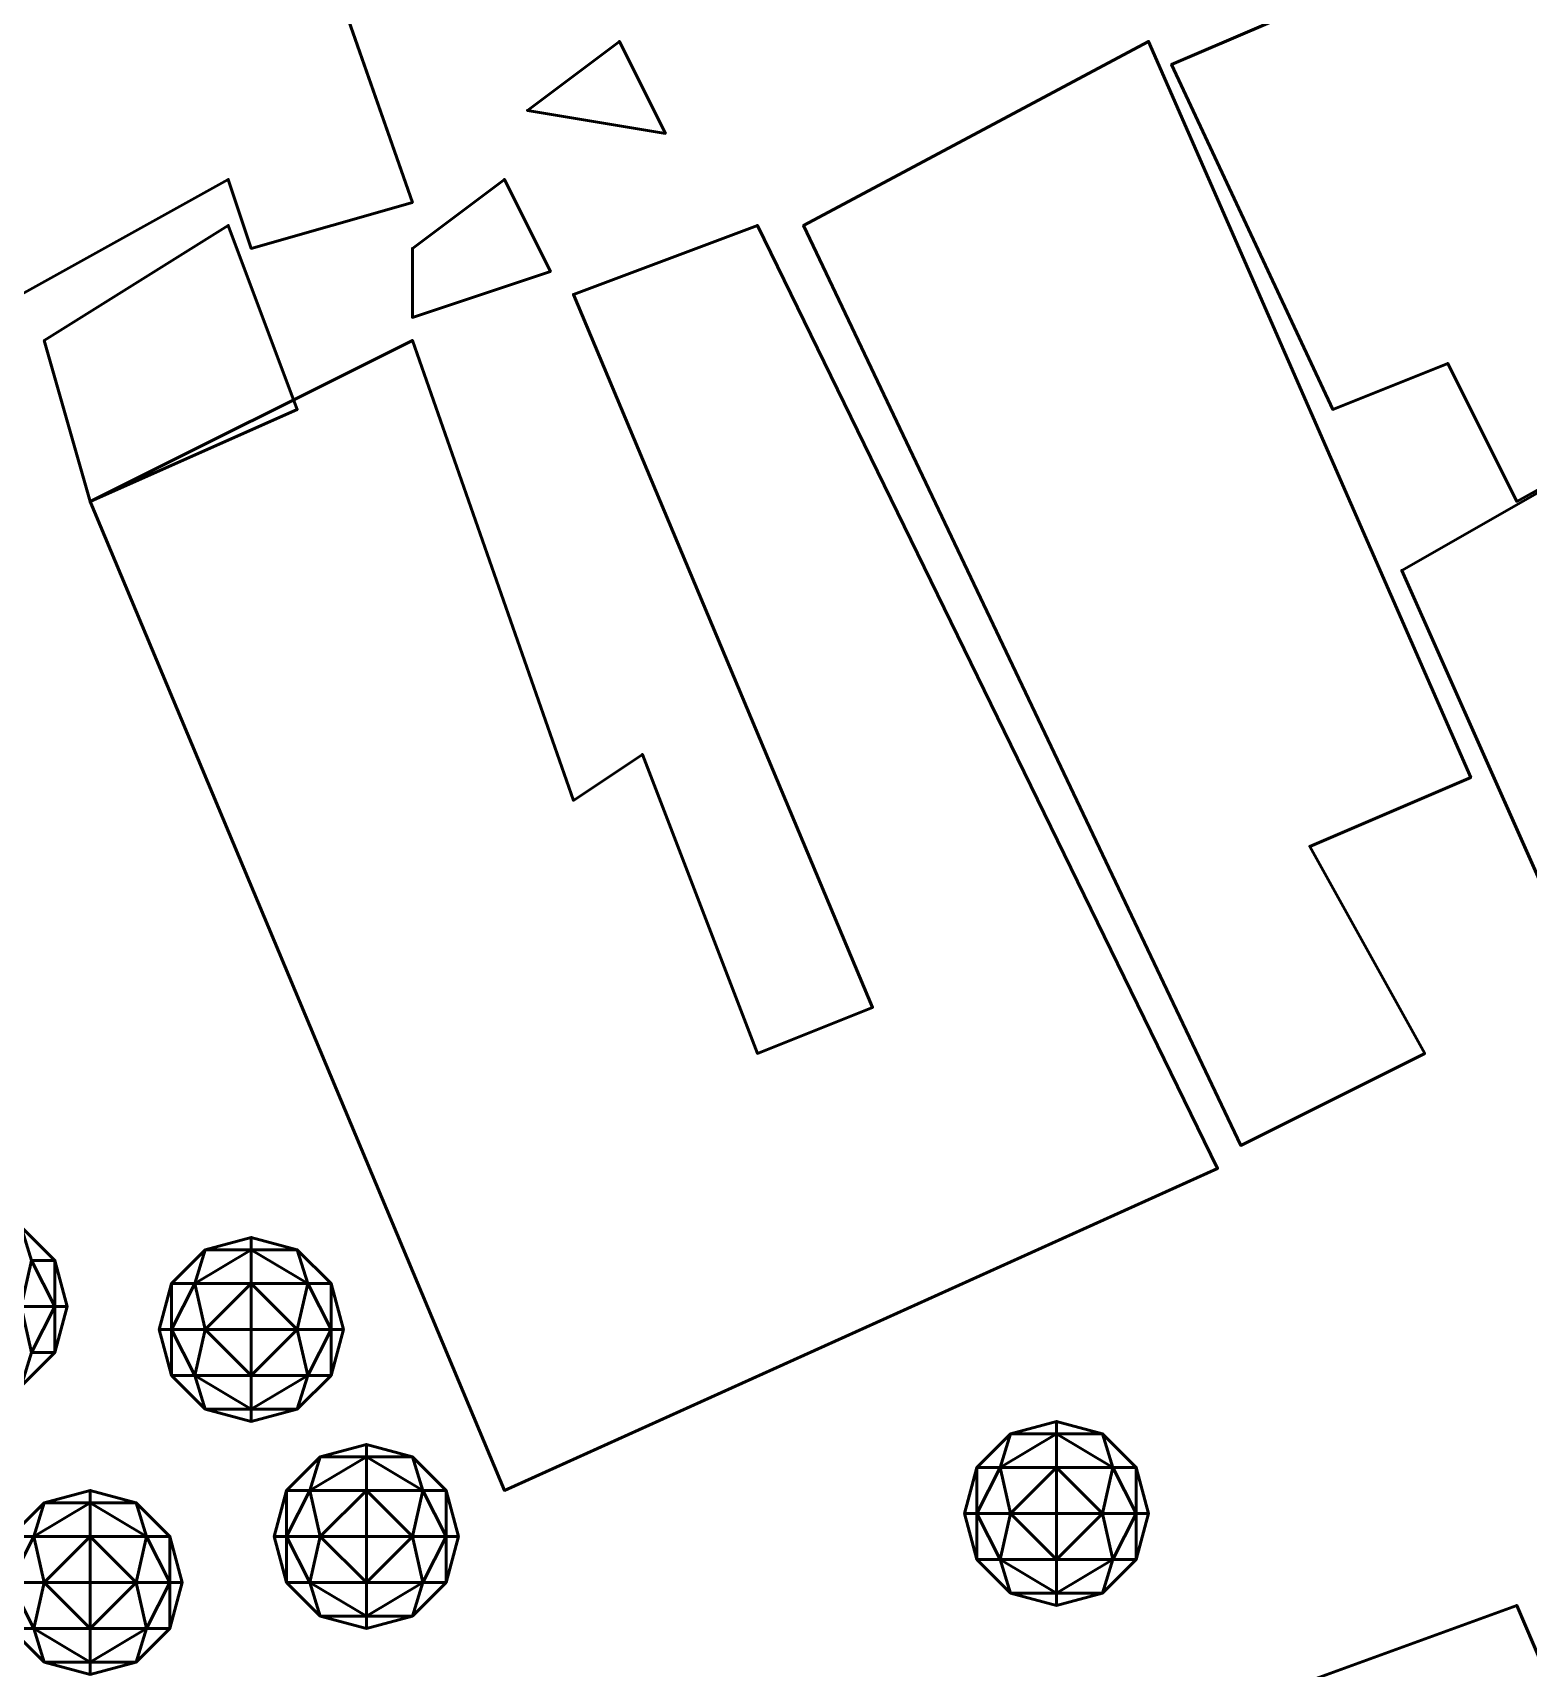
# Model space of a CAD drawing. Header units: metres. Extents: x -246 to 254, y -250 to 250.
# Drawn here: x -37.75 to -5.25, y -8.87 to 26.69 of the extents above; entities that cross this region are included whole.
import ezdxf

# ---------------------------------------------------------------- set-up
doc = ezdxf.new("R2010")
doc.units = ezdxf.units.M
doc.header["$LTSCALE"] = 5.08
doc.layers.add('一般', color=7, linetype='Continuous', lineweight=5)

# ---------------------------------------------------------------- blocks, each defined once
blk = doc.blocks.new('市街地地図 (3D)')
at = {"layer": '一般', "color": 31, "linetype": 'Continuous', "lineweight": 50}
for points, invisible_edges in [([(-60, 59, 6), (-63.5, 67, 6), (-59.5, 68.5, 6), (-60, 59, 6)], 13), ([(-60, 59), (-63.5, 67), (-59.5, 68.5), (-60, 59)], 13), ([(-59.5, 68.5, 6), (-56, 58.5, 6), (-60, 59, 6), (-59.5, 68.5, 6)], 14), ([(-59.5, 68.5), (-56, 58.5), (-60, 59), (-59.5, 68.5)], 14), ([(-60, 59, 6), (-68, 64, 6), (-63.5, 67, 6), (-60, 59, 6)], 13), ([(-60, 59), (-68, 64), (-63.5, 67), (-60, 59)], 13), ([(-32.5, 64.5, 6), (-33.5, 55, 6), (-39.5, 61.5, 6), (-32.5, 64.5, 6)], 11), ([(-32.5, 64.5), (-33.5, 55), (-39.5, 61.5), (-32.5, 64.5)], 11), ([(-32.5, 64.5, 6), (-27.5, 54.5, 6), (-33.5, 55, 6), (-32.5, 64.5, 6)], 14), ([(-32.5, 64.5), (-27.5, 54.5), (-33.5, 55), (-32.5, 64.5)], 14), ([(-60, 59, 6), (-64.5, 56.5, 6), (-68, 64, 6), (-60, 59, 6)], 12), ([(-60, 59), (-64.5, 56.5), (-68, 64), (-60, 59)], 12), ([(-53.5, 60.5, 1.5), (-50.5, 60, 1.5), (-51.5, 62, 1.5)], 8), ([(-53.5, 60.5), (-50.5, 60), (-51.5, 62)], 8), ([(-40, 62, 4.8), (-36.5, 44.5, 4.8), (-47.5, 58, 4.8), (-40, 62, 4.8)], 11), ([(-40, 62), (-36.5, 44.5), (-47.5, 58), (-40, 62)], 11), ([(-40, 62, 4.8), (-33, 46, 4.8), (-36.5, 44.5, 4.8), (-40, 62, 4.8)], 12), ([(-40, 62), (-33, 46), (-36.5, 44.5), (-40, 62)], 12), ([(-33.5, 55, 6), (-36, 54, 6), (-39.5, 61.5, 6), (-33.5, 55, 6)], 12), ([(-33.5, 55), (-36, 54), (-39.5, 61.5), (-33.5, 55)], 12), ([(-56, 58.5, 6), (-59.5, 57.5, 6), (-60, 59, 6), (-56, 58.5, 6)], 12), ([(-56, 58.5), (-59.5, 57.5), (-60, 59), (-56, 58.5)], 12), ([(-56, 57.5, 1.5), (-56, 56, 1.5), (-53, 57, 1.5), (-54, 59, 1.5)], 8), ([(-56, 57.5), (-56, 56), (-53, 57), (-54, 59)], 8), ([(-64, 55.5, 2.4), (-63, 52, 2.4), (-58.5, 54, 2.4), (-60, 58, 2.4)], 8), ([(-64, 55.5), (-63, 52), (-58.5, 54), (-60, 58)], 8), ([(-46, 41, 5.4), (-52.5, 56.5, 5.4), (-48.5, 58, 5.4), (-46, 41, 5.4)], 12), ([(-46, 41), (-52.5, 56.5), (-48.5, 58), (-46, 41)], 12), ([(-48.5, 58, 5.4), (-38.5, 37.5, 5.4), (-46, 41, 5.4), (-48.5, 58, 5.4)], 14), ([(-48.5, 58), (-38.5, 37.5), (-46, 41), (-48.5, 58)], 14), ([(-36.5, 44.5, 4.8), (-38, 38, 4.8), (-47.5, 58, 4.8), (-36.5, 44.5, 4.8)], 13), ([(-36.5, 44.5), (-38, 38), (-47.5, 58), (-36.5, 44.5)], 13), ([(-63, 52, 5.4), (-56, 55.5, 5.4), (-52.5, 45.5, 5.4), (-63, 52, 5.4)], 12), ([(-63, 52), (-56, 55.5), (-52.5, 45.5), (-63, 52)], 12), ([(-27.5, 54.5, 6), (-32, 52, 6), (-33.5, 55, 6), (-27.5, 54.5, 6)], 12), ([(-27.5, 54.5), (-32, 52), (-33.5, 55), (-27.5, 54.5)], 12), ([(-34.5, 50.5, 6), (-30.5, 41.5, 6), (-22.5, 44.5, 6), (-27.5, 54.5, 6)], 8), ([(-34.5, 50.5), (-30.5, 41.5), (-22.5, 44.5), (-27.5, 54.5)], 8), ([(-54, 30.5, 5.4), (-63, 52, 5.4), (-52.5, 45.5, 5.4), (-54, 30.5, 5.4)], 14), ([(-54, 30.5), (-63, 52), (-52.5, 45.5), (-54, 30.5)], 14), ([(-52.5, 45.5, 5.4), (-51, 46.5, 5.4), (-48.5, 40, 5.4), (-52.5, 45.5, 5.4)], 12), ([(-52.5, 45.5), (-51, 46.5), (-48.5, 40), (-52.5, 45.5)], 12), ([(-54, 30.5, 5.4), (-52.5, 45.5, 5.4), (-48.5, 40, 5.4), (-54, 30.5, 5.4)], 15), ([(-54, 30.5), (-52.5, 45.5), (-48.5, 40), (-54, 30.5)], 15), ([(-36.5, 44.5, 4.8), (-34, 40, 4.8), (-38, 38, 4.8), (-36.5, 44.5, 4.8)], 12), ([(-36.5, 44.5), (-34, 40), (-38, 38), (-36.5, 44.5)], 12), ([(-38.5, 37.5, 5.4), (-48.5, 40, 5.4), (-46, 41, 5.4), (-38.5, 37.5, 5.4)], 13), ([(-38.5, 37.5), (-48.5, 40), (-46, 41), (-38.5, 37.5)], 13), ([(-38.5, 37.5, 5.4), (-54, 30.5, 5.4), (-48.5, 40, 5.4), (-38.5, 37.5, 5.4)], 14), ([(-38.5, 37.5), (-54, 30.5), (-48.5, 40), (-38.5, 37.5)], 14), ([(-37.5, 26, 3.9), (-34, 19, 3.9), (-29, 21, 3.9), (-32, 28, 3.9)], 8), ([(-37.5, 26), (-34, 19), (-29, 21), (-32, 28)], 8)]:
    blk.add_3dface(points, dxfattribs=dict(at, invisible_edges=invisible_edges))
for points in [[(-56, 58.5), (-56, 58.5, 6), (-59.5, 68.5, 6), (-59.5, 68.5)], [(-32.5, 64.5), (-32.5, 64.5, 6), (-39.5, 61.5, 6), (-39.5, 61.5)], [(-27.5, 54.5), (-27.5, 54.5, 6), (-32.5, 64.5, 6), (-32.5, 64.5)], [(-51.5, 62), (-51.5, 62, 1.5), (-53.5, 60.5, 1.5), (-53.5, 60.5)], [(-50.5, 60), (-50.5, 60, 1.5), (-51.5, 62, 1.5), (-51.5, 62)], [(-40, 62), (-40, 62, 4.8), (-47.5, 58, 4.8), (-47.5, 58)], [(-33, 46), (-33, 46, 4.8), (-40, 62, 4.8), (-40, 62)], [(-39.5, 61.5), (-39.5, 61.5, 6), (-36, 54, 6), (-36, 54)], [(-53.5, 60.5), (-53.5, 60.5, 1.5), (-50.5, 60, 1.5), (-50.5, 60)], [(-64.5, 56.5), (-64.5, 56.5, 6), (-60, 59, 6), (-60, 59)], [(-60, 59), (-60, 59, 6), (-59.5, 57.5, 6), (-59.5, 57.5)], [(-54, 59), (-54, 59, 1.5), (-56, 57.5, 1.5), (-56, 57.5)], [(-53, 57), (-53, 57, 1.5), (-54, 59, 1.5), (-54, 59)], [(-59.5, 57.5), (-59.5, 57.5, 6), (-56, 58.5, 6), (-56, 58.5)], [(-60, 58), (-60, 58, 2.4), (-64, 55.5, 2.4), (-64, 55.5)], [(-58.5, 54), (-58.5, 54, 2.4), (-60, 58, 2.4), (-60, 58)], [(-48.5, 58), (-48.5, 58, 5.4), (-52.5, 56.5, 5.4), (-52.5, 56.5)], [(-38.5, 37.5), (-38.5, 37.5, 5.4), (-48.5, 58, 5.4), (-48.5, 58)], [(-47.5, 58), (-47.5, 58, 4.8), (-38, 38, 4.8), (-38, 38)], [(-56, 57.5), (-56, 57.5, 1.5), (-56, 56, 1.5), (-56, 56)], [(-56, 56), (-56, 56, 1.5), (-53, 57, 1.5), (-53, 57)], [(-52.5, 56.5), (-52.5, 56.5, 5.4), (-46, 41, 5.4), (-46, 41)], [(-64, 55.5), (-64, 55.5, 2.4), (-63, 52, 2.4), (-63, 52)], [(-56, 55.5), (-56, 55.5, 5.4), (-63, 52, 5.4), (-63, 52)], [(-52.5, 45.5), (-52.5, 45.5, 5.4), (-56, 55.5, 5.4), (-56, 55.5)], [(-36, 54), (-36, 54, 6), (-33.5, 55, 6), (-33.5, 55)], [(-33.5, 55), (-33.5, 55, 6), (-32, 52, 6), (-32, 52)], [(-27.5, 54.5), (-27.5, 54.5, 6), (-34.5, 50.5, 6), (-34.5, 50.5)], [(-32, 52), (-32, 52, 6), (-27.5, 54.5, 6), (-27.5, 54.5)], [(-63, 52), (-63, 52, 2.4), (-58.5, 54, 2.4), (-58.5, 54)], [(-63, 52), (-63, 52, 5.4), (-54, 30.5, 5.4), (-54, 30.5)], [(-34.5, 50.5), (-34.5, 50.5, 6), (-30.5, 41.5, 6), (-30.5, 41.5)], [(-51, 46.5), (-51, 46.5, 5.4), (-52.5, 45.5, 5.4), (-52.5, 45.5)], [(-48.5, 40), (-48.5, 40, 5.4), (-51, 46.5, 5.4), (-51, 46.5)], [(-36.5, 44.5), (-36.5, 44.5, 4.8), (-33, 46, 4.8), (-33, 46)], [(-34, 40), (-34, 40, 4.8), (-36.5, 44.5, 4.8), (-36.5, 44.5)], [(-46, 41), (-46, 41, 5.4), (-48.5, 40, 5.4), (-48.5, 40)], [(-38, 38), (-38, 38, 4.8), (-34, 40, 4.8), (-34, 40)], [(-54, 30.5), (-54, 30.5, 5.4), (-38.5, 37.5, 5.4), (-38.5, 37.5)], [(-32, 28), (-32, 28, 3.9), (-37.5, 26, 3.9), (-37.5, 26)], [(-29, 21), (-29, 21, 3.9), (-32, 28, 3.9), (-32, 28)]]:
    blk.add_3dface(points, dxfattribs=at)
blk = doc.blocks.new('アーケイド (3D)')
at = {"layer": '一般', "color": 1}
blk.add_blockref('市街地地図 (3D)', (0, 0), dxfattribs=at)
blk = doc.blocks.new('NW4 (3D)')
at = {"layer": '一般', "color": 161, "linetype": 'Continuous', "lineweight": 50}
for points in [[(-64.275, 35.5, 1.225), (-63.768, 35.5), (-64.5, 36.232)], [(-63.768, 35.5), (-64.275, 35.5, -1.225), (-64.5, 36.232)], [(-59.5, 35.732, -1), (-60.5, 35.732), (-59.5, 36)], [(-60.5, 35.732), (-59.5, 35.732, 1), (-59.5, 36)], [(-59.5, 35.732, 1), (-58.5, 35.732), (-59.5, 36)], [(-58.5, 35.732), (-59.5, 35.732, -1), (-59.5, 36)], [(-60.725, 35, -1.225), (-61.232, 35), (-60.5, 35.732)], [(-61.232, 35), (-60.725, 35, 1.225), (-60.5, 35.732)], [(-59.5, 35, -1.732), (-60.725, 35, -1.225), (-59.5, 35.732, -1)], [(-59.5, 35.732, -1), (-60.725, 35, -1.225), (-60.5, 35.732)], [(-60.5, 35.732), (-60.725, 35, 1.225), (-59.5, 35.732, 1)], [(-60.725, 35, 1.225), (-59.5, 35, 1.732), (-59.5, 35.732, 1)], [(-59.5, 35, 1.732), (-58.275, 35, 1.225), (-59.5, 35.732, 1)], [(-59.5, 35.732, 1), (-58.275, 35, 1.225), (-58.5, 35.732)], [(-58.5, 35.732), (-58.275, 35, -1.225), (-59.5, 35.732, -1)], [(-58.275, 35, -1.225), (-59.5, 35, -1.732), (-59.5, 35.732, -1)], [(-58.275, 35, 1.225), (-57.768, 35), (-58.5, 35.732)], [(-57.768, 35), (-58.275, 35, -1.225), (-58.5, 35.732)], [(-64.5, 34.5, 1.732), (-63.768, 34.5, 1), (-64.275, 35.5, 1.225)], [(-63.768, 34.5, -1), (-64.5, 34.5, -1.732), (-64.275, 35.5, -1.225)], [(-64.275, 35.5, 1.225), (-63.768, 34.5, 1), (-63.768, 35.5)], [(-63.768, 35.5), (-63.768, 34.5, -1), (-64.275, 35.5, -1.225)], [(-63.768, 34.5, 1), (-63.5, 34.5), (-63.768, 35.5)], [(-63.5, 34.5), (-63.768, 34.5, -1), (-63.768, 35.5)], [(-61.232, 34, -1), (-61.5, 34), (-61.232, 35)], [(-61.5, 34), (-61.232, 34, 1), (-61.232, 35)], [(-60.5, 34, -1.732), (-61.232, 34, -1), (-60.725, 35, -1.225)], [(-60.725, 35, -1.225), (-61.232, 34, -1), (-61.232, 35)], [(-61.232, 35), (-61.232, 34, 1), (-60.725, 35, 1.225)], [(-61.232, 34, 1), (-60.5, 34, 1.732), (-60.725, 35, 1.225)], [(-59.5, 35, -1.732), (-60.5, 34, -1.732), (-60.725, 35, -1.225)], [(-60.725, 35, 1.225), (-60.5, 34, 1.732), (-59.5, 35, 1.732)], [(-59.5, 34, -2), (-60.5, 34, -1.732), (-59.5, 35, -1.732)], [(-60.5, 34, 1.732), (-59.5, 34, 2), (-59.5, 35, 1.732)], [(-59.5, 34, 2), (-58.5, 34, 1.732), (-59.5, 35, 1.732)], [(-59.5, 35, 1.732), (-58.5, 34, 1.732), (-58.275, 35, 1.225)], [(-58.275, 35, -1.225), (-58.5, 34, -1.732), (-59.5, 35, -1.732)], [(-58.5, 34, -1.732), (-59.5, 34, -2), (-59.5, 35, -1.732)], [(-58.5, 34, 1.732), (-57.768, 34, 1), (-58.275, 35, 1.225)], [(-57.768, 34, -1), (-58.5, 34, -1.732), (-58.275, 35, -1.225)], [(-58.275, 35, 1.225), (-57.768, 34, 1), (-57.768, 35)], [(-57.768, 35), (-57.768, 34, -1), (-58.275, 35, -1.225)], [(-57.768, 34, 1), (-57.5, 34), (-57.768, 35)], [(-57.5, 34), (-57.768, 34, -1), (-57.768, 35)], [(-64.5, 34.5, 1.732), (-64.275, 33.5, 1.225), (-63.768, 34.5, 1)], [(-63.768, 34.5, -1), (-64.275, 33.5, -1.225), (-64.5, 34.5, -1.732)], [(-64.275, 33.5, 1.225), (-63.768, 33.5), (-63.768, 34.5, 1)], [(-63.768, 33.5), (-64.275, 33.5, -1.225), (-63.768, 34.5, -1)], [(-63.768, 34.5, 1), (-63.768, 33.5), (-63.5, 34.5)], [(-63.5, 34.5), (-63.768, 33.5), (-63.768, 34.5, -1)], [(-61.232, 34, -1), (-61.232, 33), (-61.5, 34)], [(-61.5, 34), (-61.232, 33), (-61.232, 34, 1)], [(-60.5, 34, -1.732), (-60.725, 33, -1.225), (-61.232, 34, -1)], [(-60.725, 33, -1.225), (-61.232, 33), (-61.232, 34, -1)], [(-61.232, 33), (-60.725, 33, 1.225), (-61.232, 34, 1)], [(-61.232, 34, 1), (-60.725, 33, 1.225), (-60.5, 34, 1.732)], [(-59.5, 33, -1.732), (-60.725, 33, -1.225), (-60.5, 34, -1.732)], [(-60.725, 33, 1.225), (-59.5, 33, 1.732), (-60.5, 34, 1.732)], [(-59.5, 34, -2), (-59.5, 33, -1.732), (-60.5, 34, -1.732)], [(-60.5, 34, 1.732), (-59.5, 33, 1.732), (-59.5, 34, 2)], [(-59.5, 34, 2), (-59.5, 33, 1.732), (-58.5, 34, 1.732)], [(-59.5, 33, 1.732), (-58.275, 33, 1.225), (-58.5, 34, 1.732)], [(-58.275, 33, -1.225), (-59.5, 33, -1.732), (-58.5, 34, -1.732)], [(-58.5, 34, -1.732), (-59.5, 33, -1.732), (-59.5, 34, -2)], [(-58.5, 34, 1.732), (-58.275, 33, 1.225), (-57.768, 34, 1)], [(-57.768, 34, -1), (-58.275, 33, -1.225), (-58.5, 34, -1.732)], [(-58.275, 33, 1.225), (-57.768, 33), (-57.768, 34, 1)], [(-57.768, 33), (-58.275, 33, -1.225), (-57.768, 34, -1)], [(-57.768, 34, 1), (-57.768, 33), (-57.5, 34)], [(-57.5, 34), (-57.768, 33), (-57.768, 34, -1)], [(-64.275, 33.5, 1.225), (-64.5, 32.768), (-63.768, 33.5)], [(-63.768, 33.5), (-64.5, 32.768), (-64.275, 33.5, -1.225)], [(-60.725, 33, -1.225), (-60.5, 32.268), (-61.232, 33)], [(-61.232, 33), (-60.5, 32.268), (-60.725, 33, 1.225)], [(-59.5, 33, -1.732), (-59.5, 32.268, -1), (-60.725, 33, -1.225)], [(-59.5, 32.268, -1), (-60.5, 32.268), (-60.725, 33, -1.225)], [(-60.5, 32.268), (-59.5, 32.268, 1), (-60.725, 33, 1.225)], [(-60.725, 33, 1.225), (-59.5, 32.268, 1), (-59.5, 33, 1.732)], [(-59.5, 33, 1.732), (-59.5, 32.268, 1), (-58.275, 33, 1.225)], [(-59.5, 32.268, 1), (-58.5, 32.268), (-58.275, 33, 1.225)], [(-58.5, 32.268), (-59.5, 32.268, -1), (-58.275, 33, -1.225)], [(-58.275, 33, -1.225), (-59.5, 32.268, -1), (-59.5, 33, -1.732)], [(-58.275, 33, 1.225), (-58.5, 32.268), (-57.768, 33)], [(-57.768, 33), (-58.5, 32.268), (-58.275, 33, -1.225)], [(-59.5, 32.268, -1), (-59.5, 32), (-60.5, 32.268)], [(-60.5, 32.268), (-59.5, 32), (-59.5, 32.268, 1)], [(-59.5, 32.268, 1), (-59.5, 32), (-58.5, 32.268)], [(-58.5, 32.268), (-59.5, 32), (-59.5, 32.268, -1)], [(-57, 31.232, -1), (-58, 31.232), (-57, 31.5)], [(-58, 31.232), (-57, 31.232, 1), (-57, 31.5)], [(-57, 31.232, 1), (-56, 31.232), (-57, 31.5)], [(-56, 31.232), (-57, 31.232, -1), (-57, 31.5)], [(-58.225, 30.5, -1.225), (-58.732, 30.5), (-58, 31.232)], [(-58.732, 30.5), (-58.225, 30.5, 1.225), (-58, 31.232)], [(-57, 30.5, -1.732), (-58.225, 30.5, -1.225), (-57, 31.232, -1)], [(-57, 31.232, -1), (-58.225, 30.5, -1.225), (-58, 31.232)], [(-58, 31.232), (-58.225, 30.5, 1.225), (-57, 31.232, 1)], [(-58.225, 30.5, 1.225), (-57, 30.5, 1.732), (-57, 31.232, 1)], [(-57, 30.5, 1.732), (-55.775, 30.5, 1.225), (-57, 31.232, 1)], [(-57, 31.232, 1), (-55.775, 30.5, 1.225), (-56, 31.232)], [(-56, 31.232), (-55.775, 30.5, -1.225), (-57, 31.232, -1)], [(-55.775, 30.5, -1.225), (-57, 30.5, -1.732), (-57, 31.232, -1)], [(-55.775, 30.5, 1.225), (-55.268, 30.5), (-56, 31.232)], [(-55.268, 30.5), (-55.775, 30.5, -1.225), (-56, 31.232)], [(-58.732, 29.5, -1), (-59, 29.5), (-58.732, 30.5)], [(-59, 29.5), (-58.732, 29.5, 1), (-58.732, 30.5)], [(-58, 29.5, -1.732), (-58.732, 29.5, -1), (-58.225, 30.5, -1.225)], [(-58.225, 30.5, -1.225), (-58.732, 29.5, -1), (-58.732, 30.5)], [(-58.732, 30.5), (-58.732, 29.5, 1), (-58.225, 30.5, 1.225)], [(-58.732, 29.5, 1), (-58, 29.5, 1.732), (-58.225, 30.5, 1.225)], [(-57, 30.5, -1.732), (-58, 29.5, -1.732), (-58.225, 30.5, -1.225)], [(-58.225, 30.5, 1.225), (-58, 29.5, 1.732), (-57, 30.5, 1.732)], [(-57, 29.5, -2), (-58, 29.5, -1.732), (-57, 30.5, -1.732)], [(-58, 29.5, 1.732), (-57, 29.5, 2), (-57, 30.5, 1.732)], [(-57, 29.5, 2), (-56, 29.5, 1.732), (-57, 30.5, 1.732)], [(-57, 30.5, 1.732), (-56, 29.5, 1.732), (-55.775, 30.5, 1.225)], [(-55.775, 30.5, -1.225), (-56, 29.5, -1.732), (-57, 30.5, -1.732)], [(-56, 29.5, -1.732), (-57, 29.5, -2), (-57, 30.5, -1.732)], [(-56, 29.5, 1.732), (-55.268, 29.5, 1), (-55.775, 30.5, 1.225)], [(-55.268, 29.5, -1), (-56, 29.5, -1.732), (-55.775, 30.5, -1.225)], [(-55.775, 30.5, 1.225), (-55.268, 29.5, 1), (-55.268, 30.5)], [(-55.268, 30.5), (-55.268, 29.5, -1), (-55.775, 30.5, -1.225)], [(-55.268, 29.5, 1), (-55, 29.5), (-55.268, 30.5)], [(-55, 29.5), (-55.268, 29.5, -1), (-55.268, 30.5)], [(-58.732, 29.5, -1), (-58.732, 28.5), (-59, 29.5)], [(-59, 29.5), (-58.732, 28.5), (-58.732, 29.5, 1)], [(-58, 29.5, -1.732), (-58.225, 28.5, -1.225), (-58.732, 29.5, -1)], [(-58.225, 28.5, -1.225), (-58.732, 28.5), (-58.732, 29.5, -1)], [(-58.732, 28.5), (-58.225, 28.5, 1.225), (-58.732, 29.5, 1)], [(-58.732, 29.5, 1), (-58.225, 28.5, 1.225), (-58, 29.5, 1.732)], [(-57, 28.5, -1.732), (-58.225, 28.5, -1.225), (-58, 29.5, -1.732)], [(-58.225, 28.5, 1.225), (-57, 28.5, 1.732), (-58, 29.5, 1.732)], [(-57, 29.5, -2), (-57, 28.5, -1.732), (-58, 29.5, -1.732)], [(-58, 29.5, 1.732), (-57, 28.5, 1.732), (-57, 29.5, 2)], [(-57, 29.5, 2), (-57, 28.5, 1.732), (-56, 29.5, 1.732)], [(-57, 28.5, 1.732), (-55.775, 28.5, 1.225), (-56, 29.5, 1.732)], [(-55.775, 28.5, -1.225), (-57, 28.5, -1.732), (-56, 29.5, -1.732)], [(-56, 29.5, -1.732), (-57, 28.5, -1.732), (-57, 29.5, -2)], [(-56, 29.5, 1.732), (-55.775, 28.5, 1.225), (-55.268, 29.5, 1)], [(-55.268, 29.5, -1), (-55.775, 28.5, -1.225), (-56, 29.5, -1.732)], [(-55.775, 28.5, 1.225), (-55.268, 28.5), (-55.268, 29.5, 1)], [(-55.268, 28.5), (-55.775, 28.5, -1.225), (-55.268, 29.5, -1)], [(-55.268, 29.5, 1), (-55.268, 28.5), (-55, 29.5)], [(-55, 29.5), (-55.268, 28.5), (-55.268, 29.5, -1)], [(-58.225, 28.5, -1.225), (-58, 27.768), (-58.732, 28.5)], [(-58.732, 28.5), (-58, 27.768), (-58.225, 28.5, 1.225)], [(-57, 28.5, -1.732), (-57, 27.768, -1), (-58.225, 28.5, -1.225)], [(-57, 27.768, -1), (-58, 27.768), (-58.225, 28.5, -1.225)], [(-58, 27.768), (-57, 27.768, 1), (-58.225, 28.5, 1.225)], [(-58.225, 28.5, 1.225), (-57, 27.768, 1), (-57, 28.5, 1.732)], [(-57, 28.5, 1.732), (-57, 27.768, 1), (-55.775, 28.5, 1.225)], [(-57, 27.768, 1), (-56, 27.768), (-55.775, 28.5, 1.225)], [(-56, 27.768), (-57, 27.768, -1), (-55.775, 28.5, -1.225)], [(-55.775, 28.5, -1.225), (-57, 27.768, -1), (-57, 28.5, -1.732)], [(-55.775, 28.5, 1.225), (-56, 27.768), (-55.268, 28.5)], [(-55.268, 28.5), (-56, 27.768), (-55.775, 28.5, -1.225)], [(-57, 27.768, -1), (-57, 27.5), (-58, 27.768)], [(-58, 27.768), (-57, 27.5), (-57, 27.768, 1)], [(-57, 27.768, 1), (-57, 27.5), (-56, 27.768)], [(-56, 27.768), (-57, 27.5), (-57, 27.768, -1)]]:
    blk.add_3dface(points, dxfattribs=at)
at = {"layer": '一般', "color": 4, "linetype": 'Continuous', "lineweight": 50}
for points in [[(-42, 31.732, -1), (-43, 31.732), (-42, 32)], [(-43, 31.732), (-42, 31.732, 1), (-42, 32)], [(-42, 31.732, 1), (-41, 31.732), (-42, 32)], [(-41, 31.732), (-42, 31.732, -1), (-42, 32)], [(-43.225, 31, -1.225), (-43.732, 31), (-43, 31.732)], [(-43.732, 31), (-43.225, 31, 1.225), (-43, 31.732)], [(-42, 31, -1.732), (-43.225, 31, -1.225), (-42, 31.732, -1)], [(-42, 31.732, -1), (-43.225, 31, -1.225), (-43, 31.732)], [(-43, 31.732), (-43.225, 31, 1.225), (-42, 31.732, 1)], [(-43.225, 31, 1.225), (-42, 31, 1.732), (-42, 31.732, 1)], [(-42, 31, 1.732), (-40.775, 31, 1.225), (-42, 31.732, 1)], [(-42, 31.732, 1), (-40.775, 31, 1.225), (-41, 31.732)], [(-41, 31.732), (-40.775, 31, -1.225), (-42, 31.732, -1)], [(-40.775, 31, -1.225), (-42, 31, -1.732), (-42, 31.732, -1)], [(-40.775, 31, 1.225), (-40.268, 31), (-41, 31.732)], [(-40.268, 31), (-40.775, 31, -1.225), (-41, 31.732)], [(-43.732, 30, -1), (-44, 30), (-43.732, 31)], [(-44, 30), (-43.732, 30, 1), (-43.732, 31)], [(-43, 30, -1.732), (-43.732, 30, -1), (-43.225, 31, -1.225)], [(-43.225, 31, -1.225), (-43.732, 30, -1), (-43.732, 31)], [(-43.732, 31), (-43.732, 30, 1), (-43.225, 31, 1.225)], [(-43.732, 30, 1), (-43, 30, 1.732), (-43.225, 31, 1.225)], [(-42, 31, -1.732), (-43, 30, -1.732), (-43.225, 31, -1.225)], [(-43.225, 31, 1.225), (-43, 30, 1.732), (-42, 31, 1.732)], [(-42, 30, -2), (-43, 30, -1.732), (-42, 31, -1.732)], [(-43, 30, 1.732), (-42, 30, 2), (-42, 31, 1.732)], [(-42, 30, 2), (-41, 30, 1.732), (-42, 31, 1.732)], [(-42, 31, 1.732), (-41, 30, 1.732), (-40.775, 31, 1.225)], [(-40.775, 31, -1.225), (-41, 30, -1.732), (-42, 31, -1.732)], [(-41, 30, -1.732), (-42, 30, -2), (-42, 31, -1.732)], [(-41, 30, 1.732), (-40.268, 30, 1), (-40.775, 31, 1.225)], [(-40.268, 30, -1), (-41, 30, -1.732), (-40.775, 31, -1.225)], [(-40.775, 31, 1.225), (-40.268, 30, 1), (-40.268, 31)], [(-40.268, 31), (-40.268, 30, -1), (-40.775, 31, -1.225)], [(-40.268, 30, 1), (-40, 30), (-40.268, 31)], [(-40, 30), (-40.268, 30, -1), (-40.268, 31)], [(-64.225, 29.5, -1.225), (-64.732, 29.5), (-64, 30.232)], [(-64.732, 29.5), (-64.225, 29.5, 1.225), (-64, 30.232)], [(-63, 29.5, -1.732), (-64.225, 29.5, -1.225), (-63, 30.232, -1)], [(-63, 30.232, -1), (-64.225, 29.5, -1.225), (-64, 30.232)], [(-64, 30.232), (-64.225, 29.5, 1.225), (-63, 30.232, 1)], [(-64.225, 29.5, 1.225), (-63, 29.5, 1.732), (-63, 30.232, 1)], [(-63, 30.232, -1), (-64, 30.232), (-63, 30.5)], [(-64, 30.232), (-63, 30.232, 1), (-63, 30.5)], [(-63, 30.232, 1), (-62, 30.232), (-63, 30.5)], [(-62, 30.232), (-63, 30.232, -1), (-63, 30.5)], [(-63, 29.5, 1.732), (-61.775, 29.5, 1.225), (-63, 30.232, 1)], [(-63, 30.232, 1), (-61.775, 29.5, 1.225), (-62, 30.232)], [(-62, 30.232), (-61.775, 29.5, -1.225), (-63, 30.232, -1)], [(-61.775, 29.5, -1.225), (-63, 29.5, -1.732), (-63, 30.232, -1)], [(-61.775, 29.5, 1.225), (-61.268, 29.5), (-62, 30.232)], [(-61.268, 29.5), (-61.775, 29.5, -1.225), (-62, 30.232)], [(-43.732, 30, -1), (-43.732, 29), (-44, 30)], [(-44, 30), (-43.732, 29), (-43.732, 30, 1)], [(-43, 30, -1.732), (-43.225, 29, -1.225), (-43.732, 30, -1)], [(-43.225, 29, -1.225), (-43.732, 29), (-43.732, 30, -1)], [(-43.732, 29), (-43.225, 29, 1.225), (-43.732, 30, 1)], [(-43.732, 30, 1), (-43.225, 29, 1.225), (-43, 30, 1.732)], [(-42, 29, -1.732), (-43.225, 29, -1.225), (-43, 30, -1.732)], [(-43.225, 29, 1.225), (-42, 29, 1.732), (-43, 30, 1.732)], [(-42, 30, -2), (-42, 29, -1.732), (-43, 30, -1.732)], [(-43, 30, 1.732), (-42, 29, 1.732), (-42, 30, 2)], [(-42, 30, 2), (-42, 29, 1.732), (-41, 30, 1.732)], [(-42, 29, 1.732), (-40.775, 29, 1.225), (-41, 30, 1.732)], [(-40.775, 29, -1.225), (-42, 29, -1.732), (-41, 30, -1.732)], [(-41, 30, -1.732), (-42, 29, -1.732), (-42, 30, -2)], [(-41, 30, 1.732), (-40.775, 29, 1.225), (-40.268, 30, 1)], [(-40.268, 30, -1), (-40.775, 29, -1.225), (-41, 30, -1.732)], [(-40.775, 29, 1.225), (-40.268, 29), (-40.268, 30, 1)], [(-40.268, 29), (-40.775, 29, -1.225), (-40.268, 30, -1)], [(-40.268, 30, 1), (-40.268, 29), (-40, 30)], [(-40, 30), (-40.268, 29), (-40.268, 30, -1)], [(-64, 28.5, -1.732), (-64.732, 28.5, -1), (-64.225, 29.5, -1.225)], [(-64.225, 29.5, -1.225), (-64.732, 28.5, -1), (-64.732, 29.5)], [(-64.732, 29.5), (-64.732, 28.5, 1), (-64.225, 29.5, 1.225)], [(-64.732, 28.5, 1), (-64, 28.5, 1.732), (-64.225, 29.5, 1.225)], [(-63, 29.5, -1.732), (-64, 28.5, -1.732), (-64.225, 29.5, -1.225)], [(-64.225, 29.5, 1.225), (-64, 28.5, 1.732), (-63, 29.5, 1.732)], [(-63, 28.5, -2), (-64, 28.5, -1.732), (-63, 29.5, -1.732)], [(-64, 28.5, 1.732), (-63, 28.5, 2), (-63, 29.5, 1.732)], [(-63, 28.5, 2), (-62, 28.5, 1.732), (-63, 29.5, 1.732)], [(-63, 29.5, 1.732), (-62, 28.5, 1.732), (-61.775, 29.5, 1.225)], [(-61.775, 29.5, -1.225), (-62, 28.5, -1.732), (-63, 29.5, -1.732)], [(-62, 28.5, -1.732), (-63, 28.5, -2), (-63, 29.5, -1.732)], [(-62, 28.5, 1.732), (-61.268, 28.5, 1), (-61.775, 29.5, 1.225)], [(-61.268, 28.5, -1), (-62, 28.5, -1.732), (-61.775, 29.5, -1.225)], [(-61.775, 29.5, 1.225), (-61.268, 28.5, 1), (-61.268, 29.5)], [(-61.268, 29.5), (-61.268, 28.5, -1), (-61.775, 29.5, -1.225)], [(-61.268, 28.5, 1), (-61, 28.5), (-61.268, 29.5)], [(-61, 28.5), (-61.268, 28.5, -1), (-61.268, 29.5)], [(-43.225, 29, -1.225), (-43, 28.268), (-43.732, 29)], [(-43.732, 29), (-43, 28.268), (-43.225, 29, 1.225)], [(-42, 29, -1.732), (-42, 28.268, -1), (-43.225, 29, -1.225)], [(-42, 28.268, -1), (-43, 28.268), (-43.225, 29, -1.225)], [(-43, 28.268), (-42, 28.268, 1), (-43.225, 29, 1.225)], [(-43.225, 29, 1.225), (-42, 28.268, 1), (-42, 29, 1.732)], [(-42, 29, 1.732), (-42, 28.268, 1), (-40.775, 29, 1.225)], [(-42, 28.268, 1), (-41, 28.268), (-40.775, 29, 1.225)], [(-41, 28.268), (-42, 28.268, -1), (-40.775, 29, -1.225)], [(-40.775, 29, -1.225), (-42, 28.268, -1), (-42, 29, -1.732)], [(-40.775, 29, 1.225), (-41, 28.268), (-40.268, 29)], [(-40.268, 29), (-41, 28.268), (-40.775, 29, -1.225)], [(-64, 28.5, -1.732), (-64.225, 27.5, -1.225), (-64.732, 28.5, -1)], [(-64.225, 27.5, -1.225), (-64.732, 27.5), (-64.732, 28.5, -1)], [(-64.732, 27.5), (-64.225, 27.5, 1.225), (-64.732, 28.5, 1)], [(-64.732, 28.5, 1), (-64.225, 27.5, 1.225), (-64, 28.5, 1.732)], [(-63, 27.5, -1.732), (-64.225, 27.5, -1.225), (-64, 28.5, -1.732)], [(-64.225, 27.5, 1.225), (-63, 27.5, 1.732), (-64, 28.5, 1.732)], [(-63, 28.5, -2), (-63, 27.5, -1.732), (-64, 28.5, -1.732)], [(-64, 28.5, 1.732), (-63, 27.5, 1.732), (-63, 28.5, 2)], [(-63, 28.5, 2), (-63, 27.5, 1.732), (-62, 28.5, 1.732)], [(-63, 27.5, 1.732), (-61.775, 27.5, 1.225), (-62, 28.5, 1.732)], [(-61.775, 27.5, -1.225), (-63, 27.5, -1.732), (-62, 28.5, -1.732)], [(-62, 28.5, -1.732), (-63, 27.5, -1.732), (-63, 28.5, -2)], [(-62, 28.5, 1.732), (-61.775, 27.5, 1.225), (-61.268, 28.5, 1)], [(-61.268, 28.5, -1), (-61.775, 27.5, -1.225), (-62, 28.5, -1.732)], [(-61.775, 27.5, 1.225), (-61.268, 27.5), (-61.268, 28.5, 1)], [(-61.268, 27.5), (-61.775, 27.5, -1.225), (-61.268, 28.5, -1)], [(-61.268, 28.5, 1), (-61.268, 27.5), (-61, 28.5)], [(-61, 28.5), (-61.268, 27.5), (-61.268, 28.5, -1)], [(-42, 28.268, -1), (-42, 28), (-43, 28.268)], [(-43, 28.268), (-42, 28), (-42, 28.268, 1)], [(-42, 28.268, 1), (-42, 28), (-41, 28.268)], [(-41, 28.268), (-42, 28), (-42, 28.268, -1)], [(-64.225, 27.5, -1.225), (-64, 26.768), (-64.732, 27.5)], [(-64.732, 27.5), (-64, 26.768), (-64.225, 27.5, 1.225)], [(-63, 27.5, -1.732), (-63, 26.768, -1), (-64.225, 27.5, -1.225)], [(-63, 26.768, -1), (-64, 26.768), (-64.225, 27.5, -1.225)], [(-64, 26.768), (-63, 26.768, 1), (-64.225, 27.5, 1.225)], [(-64.225, 27.5, 1.225), (-63, 26.768, 1), (-63, 27.5, 1.732)], [(-63, 27.5, 1.732), (-63, 26.768, 1), (-61.775, 27.5, 1.225)], [(-63, 26.768, 1), (-62, 26.768), (-61.775, 27.5, 1.225)], [(-62, 26.768), (-63, 26.768, -1), (-61.775, 27.5, -1.225)], [(-61.775, 27.5, -1.225), (-63, 26.768, -1), (-63, 27.5, -1.732)], [(-61.775, 27.5, 1.225), (-62, 26.768), (-61.268, 27.5)], [(-61.268, 27.5), (-62, 26.768), (-61.775, 27.5, -1.225)], [(-63, 26.768, -1), (-63, 26.5), (-64, 26.768)], [(-64, 26.768), (-63, 26.5), (-63, 26.768, 1)], [(-63, 26.768, 1), (-63, 26.5), (-62, 26.768)], [(-62, 26.768), (-63, 26.5), (-63, 26.768, -1)]]:
    blk.add_3dface(points, dxfattribs=at)
blk = doc.blocks.new('敷地 (3D)')
at = {"layer": '一般', "color": 19, "linetype": 'Continuous', "lineweight": 50}
for points in [[(-272.5, 285.5, 0.1), (227.5, 285.5, 0.1), (227.5, -214.5, 0.1), (-272.5, -214.5, 0.1)], [(-272.5, 285.5), (227.5, 285.5), (227.5, -214.5), (-272.5, -214.5)]]:
    blk.add_3dface(points, dxfattribs=at)
blk = doc.blocks.new('高層建築・集合住宅 (3D)')
at = {"layer": '一般', "color": 7}
for name, p in [('敷地 (3D)', (0, 0)), ('アーケイド (3D)', (0, 0, 2.4)), ('市街地地図 (3D)', (0, 0)), ('NW4 (3D)', (0, 0, 2))]:
    blk.add_blockref(name, p, dxfattribs=at)
at = {"layer": '一般', "color": 1}
for name, p in [('アーケイド (3D)', (0, 0, 2.4)), ('市街地地図 (3D)', (0, 0)), ('アーケイド (3D)', (0, 0, 2.4)), ('市街地地図 (3D)', (0, 0))]:
    blk.add_blockref(name, p, dxfattribs=at)
at = {"layer": '一般', "color": 31}
for name, p in [('アーケイド (3D)', (0, 0, 2.4)), ('市街地地図 (3D)', (0, 0))]:
    blk.add_blockref(name, p, dxfattribs=at)

msp = doc.modelspace()

# ---------------------------------------------------------------- block references
at = {"layer": '一般', "color": 7}
for name, p in [('高層建築・集合住宅 (3D)', (26.5, -35.5)), ('アーケイド (3D)', (26.5, -35.5, 2.4)), ('市街地地図 (3D)', (26.5, -35.5))]:
    msp.add_blockref(name, p, dxfattribs=at)

doc.saveas('drawing.dxf')
